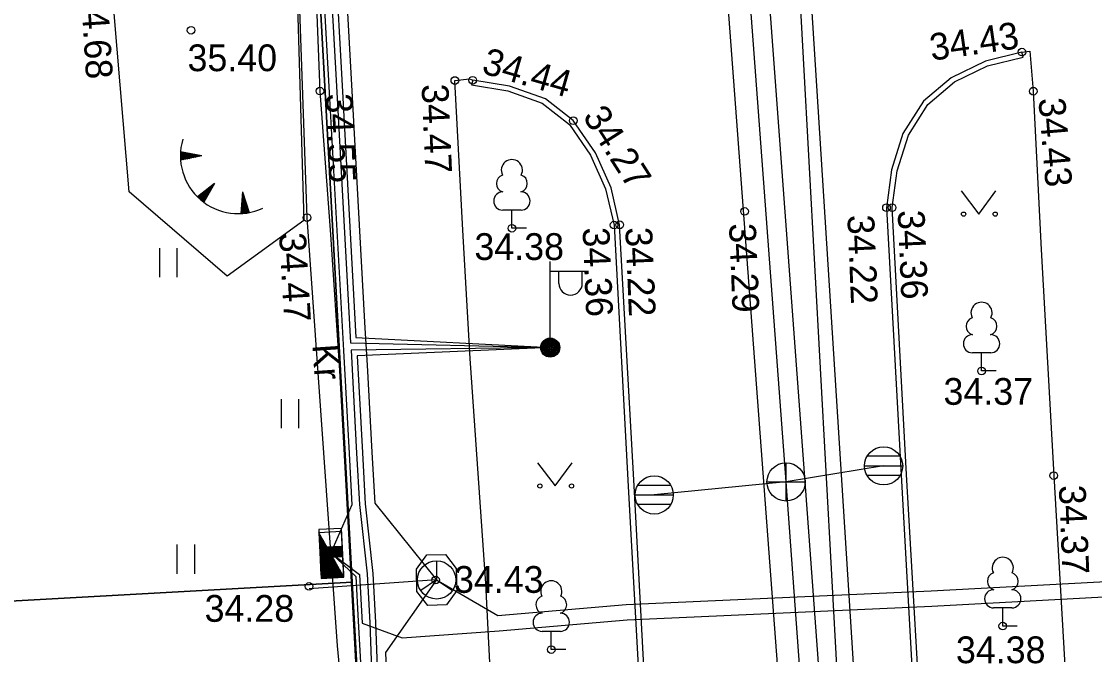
# Model space of a CAD drawing. Extents: x 641099 to 657986, y 6454078 to 6476899.
# Drawn here: x 642547.72 to 642575.78, y 6454324.75 to 6454341.3 of the extents above; entities that cross this region are included whole.
import ezdxf

# ---------------------------------------------------------------- set-up
doc = ezdxf.new("R2010")
doc.units = 0
for name, color, linetype in [('ELRAJATISMP', 7, 'Continuous'), ('GTRASS', 7, 'Continuous'), ('HALJASTUS', 7, 'Continuous'), ('KORGUS-EH2000', 7, 'Continuous'), ('KTRASS', 7, 'Continuous'), ('MPKAABEL', 7, 'Continuous'), ('PIIR', 7, 'Continuous'), ('POST', 7, 'Continuous'), ('PUU', 7, 'Continuous'), ('RELJEEF', 7, 'Continuous'), ('SIKAEV', 7, 'Continuous'), ('SITRASS', 7, 'Continuous'), ('SKKAEV', 7, 'Continuous'), ('SKTRASS', 7, 'Continuous'), ('TEE', 7, 'Continuous'), ('VTRASS', 7, 'Continuous')]:
    doc.layers.add(name, color=color, linetype=linetype)

msp = doc.modelspace()

# ---------------------------------------------------------------- linework, layer by layer
at = {"layer": 'ELRAJATISMP'}
for p, q in [((642556.09, 6454328.043), (642555.494, 6454328.015)), ((642555.494, 6454328.015), (642555.55, 6454326.822)), ((642556.091, 6454327.96), (642555.495, 6454327.93)), ((642555.495, 6454327.93), (642555.555, 6454326.737)), ((642556.151, 6454326.767), (642555.495, 6454327.93)), ((642556.146, 6454326.85), (642556.09, 6454328.043)), ((642556.151, 6454326.767), (642556.091, 6454327.96)), ((642555.513, 6454327.897), (642555.572, 6454326.737)), ((642555.532, 6454327.864), (642555.589, 6454326.738)), ((642555.551, 6454327.831), (642555.606, 6454326.739)), ((642555.569, 6454327.798), (642555.623, 6454326.74)), ((642555.588, 6454327.765), (642555.639, 6454326.741)), ((642555.606, 6454327.733), (642555.656, 6454326.742)), ((642555.625, 6454327.7), (642555.673, 6454326.743)), ((642555.643, 6454327.667), (642555.69, 6454326.743)), ((642555.515, 6454327.554), (642556.111, 6454327.582)), ((642555.53, 6454327.555), (642555.543, 6454327.284)), ((642555.545, 6454327.556), (642555.558, 6454327.285)), ((642555.56, 6454327.556), (642555.573, 6454327.285)), ((642555.567, 6454327.557), (642555.58, 6454327.286)), ((642555.582, 6454327.557), (642555.595, 6454327.286)), ((642555.597, 6454327.558), (642555.61, 6454327.287)), ((642555.612, 6454327.559), (642555.625, 6454327.288)), ((642555.627, 6454327.56), (642555.64, 6454327.288)), ((642555.642, 6454327.56), (642555.655, 6454327.289)), ((642555.657, 6454327.561), (642555.67, 6454327.29)), ((642555.662, 6454327.634), (642555.707, 6454326.744)), ((642555.672, 6454327.562), (642555.685, 6454327.291)), ((642555.68, 6454327.601), (642555.724, 6454326.745)), ((642555.687, 6454327.562), (642555.7, 6454327.291)), ((642555.699, 6454327.568), (642555.74, 6454326.746)), ((642555.702, 6454327.563), (642555.715, 6454327.292)), ((642555.714, 6454327.564), (642555.727, 6454327.292)), ((642555.717, 6454327.535), (642555.757, 6454326.747)), ((642555.729, 6454327.564), (642555.742, 6454327.293)), ((642555.736, 6454327.503), (642555.774, 6454326.748)), ((642555.744, 6454327.565), (642555.757, 6454327.294)), ((642555.755, 6454327.47), (642555.791, 6454326.748)), ((642555.759, 6454327.566), (642555.772, 6454327.295)), ((642555.771, 6454327.566), (642555.783, 6454327.295)), ((642555.773, 6454327.437), (642555.808, 6454326.749)), ((642555.786, 6454327.567), (642555.798, 6454327.296)), ((642555.792, 6454327.404), (642555.825, 6454326.75)), ((642555.801, 6454327.568), (642555.813, 6454327.297)), ((642555.81, 6454327.371), (642555.841, 6454326.751)), ((642555.816, 6454327.568), (642555.828, 6454327.297)), ((642555.827, 6454327.569), (642555.84, 6454327.298)), ((642555.842, 6454327.57), (642555.855, 6454327.299)), ((642555.857, 6454327.57), (642555.87, 6454327.299)), ((642555.872, 6454327.571), (642555.885, 6454327.3)), ((642555.884, 6454327.572), (642555.897, 6454327.301)), ((642555.899, 6454327.572), (642555.912, 6454327.301)), ((642555.914, 6454327.573), (642555.927, 6454327.302)), ((642555.929, 6454327.574), (642555.942, 6454327.303)), ((642555.941, 6454327.574), (642555.954, 6454327.303)), ((642555.956, 6454327.575), (642555.969, 6454327.304)), ((642555.971, 6454327.576), (642555.984, 6454327.305)), ((642555.986, 6454327.577), (642555.999, 6454327.305)), ((642555.998, 6454327.577), (642556.011, 6454327.306)), ((642556.013, 6454327.578), (642556.026, 6454327.307)), ((642556.028, 6454327.578), (642556.041, 6454327.307)), ((642556.043, 6454327.579), (642556.056, 6454327.308)), ((642556.055, 6454327.58), (642556.067, 6454327.309)), ((642556.07, 6454327.58), (642556.082, 6454327.309)), ((642556.085, 6454327.581), (642556.097, 6454327.31)), ((642556.1, 6454327.582), (642556.112, 6454327.311)), ((642555.528, 6454327.283), (642556.124, 6454327.311)), ((642555.829, 6454327.338), (642555.858, 6454326.752)), ((642555.847, 6454327.305), (642555.875, 6454326.753)), ((642555.866, 6454327.273), (642555.892, 6454326.754)), ((642555.884, 6454327.24), (642555.909, 6454326.754)), ((642555.903, 6454327.207), (642555.926, 6454326.755)), ((642555.921, 6454327.174), (642555.943, 6454326.756)), ((642555.94, 6454327.141), (642555.959, 6454326.757)), ((642555.958, 6454327.108), (642555.976, 6454326.758)), ((642555.55, 6454326.822), (642556.146, 6454326.85)), ((642555.977, 6454327.076), (642555.993, 6454326.759)), ((642555.996, 6454327.043), (642556.01, 6454326.76)), ((642556.014, 6454327.01), (642556.027, 6454326.76)), ((642556.033, 6454326.977), (642556.044, 6454326.761)), ((642556.051, 6454326.944), (642556.06, 6454326.762)), ((642556.07, 6454326.911), (642556.077, 6454326.763)), ((642556.088, 6454326.878), (642556.094, 6454326.764)), ((642556.107, 6454326.846), (642556.111, 6454326.765)), ((642556.125, 6454326.813), (642556.128, 6454326.765)), ((642555.555, 6454326.737), (642556.151, 6454326.767)), ((642556.144, 6454326.78), (642556.145, 6454326.766))]:
    msp.add_line(p, q, dxfattribs=at)
at = {"layer": 'GTRASS'}
for points in [[(642571.675, 6454281.723), (642570.997, 6454293.06), (642570.245, 6454304.756), (642569.601, 6454315.588), (642569.596, 6454315.874), (642569.361, 6454318.724), (642568.024, 6454343.044), (642567.897, 6454344.316), (642567.881, 6454344.704), (642567.107, 6454359.647), (642566.732, 6454366.009)], [(642572.343, 6454281.144), (642572.296, 6454281.408), (642571.68, 6454289.888), (642568.304, 6454343.055), (642567.335, 6454359.691), (642567.016, 6454366.022)]]:
    msp.add_lwpolyline(points, dxfattribs=at)
at = {"layer": 'HALJASTUS'}
for p, q in [((642572.296, 6454336.866), (642572.76, 6454336.26)), ((642572.76, 6454336.26), (642573.205, 6454336.866)), ((642551.328, 6454335.372), (642551.328, 6454334.611)), ((642551.783, 6454335.372), (642551.783, 6454334.611)), ((642554.507, 6454331.421), (642554.507, 6454330.66)), ((642554.962, 6454331.421), (642554.962, 6454330.66)), ((642561.214, 6454329.759), (642561.678, 6454329.152)), ((642561.678, 6454329.152), (642562.123, 6454329.759)), ((642551.785, 6454327.618), (642551.785, 6454326.857)), ((642552.24, 6454327.618), (642552.24, 6454326.857))]:
    msp.add_line(p, q, dxfattribs=at)
for centre in [(642572.359, 6454336.26), (642573.187, 6454336.26), (642561.277, 6454329.152), (642562.105, 6454329.152)]:
    msp.add_circle(centre, 0.055, dxfattribs=at)
at = {"layer": 'KORGUS-EH2000'}
for centre in [(642552.155, 6454341.068), (642573.886, 6454340.497), (642559.053, 6454339.753), (642559.52, 6454339.761), (642555.525, 6454339.476), (642574.182, 6454339.474), (642562.149, 6454338.704), (642566.631, 6454336.329), (642570.343, 6454336.428), (642570.488, 6454336.429), (642555.187, 6454336.169), (642563.218, 6454335.974), (642563.364, 6454335.98), (642560.545, 6454335.89), (642572.829, 6454332.159), (642574.718, 6454329.423), (642555.242, 6454326.526), (642558.55, 6454326.693), (642573.384, 6454325.49), (642561.575, 6454324.876)]:
    msp.add_circle(centre, 0.1, dxfattribs=at)
at = {"layer": 'KTRASS'}
msp.add_lwpolyline([(642569.557, 6454283.638), (642568.267, 6454314.138), (642566.127, 6454342.768), (642564.8, 6454365.921)], dxfattribs=at)
at = {"layer": 'MPKAABEL'}
for points in [[(642554.321, 6454365.443), (642554.419, 6454363.681), (642555.117, 6454351.104), (642555.384, 6454346.271), (642555.772, 6454339.282), (642556.138, 6454332.69), (642556.286, 6454330.003), (642556.36, 6454328.655), (642555.808, 6454327.405), (642556.467, 6454326.783), (642556.528, 6454325.622), (642556.87, 6454319.435), (642556.985, 6454317.27), (642557.226, 6454313.266), (642557.442, 6454309.294), (642557.895, 6454300.944), (642558.435, 6454288.645), (642558.561, 6454286.755), (642559.015, 6454278.771), (642559.123, 6454276.733)], [(642554.524, 6454365.452), (642554.619, 6454363.692), (642555.316, 6454351.115), (642555.971, 6454339.293), (642556.324, 6454332.891), (642561.547, 6454332.77), (642556.338, 6454332.701), (642556.485, 6454330.014), (642556.56, 6454328.671), (642556.758, 6454326.856), (642556.831, 6454325.574), (642557.051, 6454319.442), (642557.426, 6454313.277), (642558.094, 6454300.954), (642558.234, 6454297.833), (642563.389, 6454297.981), (642558.26, 6454297.556), (642558.635, 6454288.657), (642558.896, 6454284.726), (642559.134, 6454280.32), (642559.404, 6454276.709)], [(642554.674, 6454365.459), (642554.768, 6454363.7), (642555.466, 6454351.123), (642556.121, 6454339.301), (642556.466, 6454333.038), (642561.547, 6454332.77), (642556.496, 6454332.554), (642556.635, 6454330.022), (642556.709, 6454328.684), (642556.908, 6454326.868), (642556.981, 6454325.581), (642557.201, 6454319.45), (642557.576, 6454313.286), (642558.244, 6454300.961), (642558.377, 6454297.987), (642563.389, 6454297.981), (642558.416, 6454297.419), (642558.785, 6454288.665), (642559.046, 6454284.735), (642559.283, 6454280.33), (642559.555, 6454276.697)], [(642555.808, 6454327.405), (642556.559, 6454326.839), (642556.631, 6454325.565), (642557.675, 6454325.179), (642560.209, 6454325.363), (642563.56, 6454325.655), (642571.531, 6454326.012), (642578.124, 6454326.365), (642578.095, 6454328.197), (642578.681, 6454328.52)]]:
    msp.add_lwpolyline(points, dxfattribs=at)
at = {"layer": 'PIIR'}
for points in [[(642549.297, 6454454.438), (642547.747, 6454482.298), (642569.697, 6454483.838), (642571.257, 6454455.658), (642573.027, 6454423.708), (642574.797, 6454391.758), (642576.567, 6454359.808), (642578.337, 6454327.858), (642580.017, 6454297.578), (642558.047, 6454296.348), (642556.367, 6454326.638), (642554.607, 6454358.588), (642552.837, 6454390.538), (642551.067, 6454422.488)], [(642508.947, 6454324.008), (642507.177, 6454355.958), (642554.607, 6454358.588), (642556.367, 6454326.638)], [(642510.797, 6454290.558), (642508.947, 6454324.008), (642556.367, 6454326.638), (642558.047, 6454296.348), (642555.307, 6454293.028)]]:
    msp.add_lwpolyline(points, close=True, dxfattribs=at)
at = {"layer": 'POST'}
for p, q in [((642561.547, 6454333.02), (642561.547, 6454335.02)), ((642561.547, 6454334.77), (642562.547, 6454334.77)), ((642561.773, 6454334.449), (642561.773, 6454334.77)), ((642562.386, 6454334.449), (642562.386, 6454334.77))]:
    msp.add_line(p, q, dxfattribs=at)
for radius in [0.25, 0.225, 0.2, 0.175, 0.15, 0.125, 0.1, 0.075, 0.05, 0.025]:
    msp.add_circle((642561.547, 6454332.77), radius, dxfattribs=at)
msp.add_arc((642562.08, 6454334.449), 0.306, 180, 0, dxfattribs=at)
at = {"layer": 'PUU'}
for p, q in [((642560.785, 6454336.365), (642560.305, 6454336.365)), ((642560.545, 6454335.89), (642560.545, 6454336.365)), ((642560.925, 6454335.89), (642560.545, 6454335.89)), ((642573.069, 6454332.634), (642572.589, 6454332.634)), ((642572.829, 6454332.159), (642572.829, 6454332.634)), ((642573.209, 6454332.159), (642572.829, 6454332.159)), ((642573.624, 6454325.965), (642573.144, 6454325.965)), ((642573.384, 6454325.49), (642573.384, 6454325.965)), ((642573.764, 6454325.49), (642573.384, 6454325.49)), ((642561.815, 6454325.351), (642561.335, 6454325.351)), ((642561.575, 6454324.876), (642561.575, 6454325.351)), ((642561.955, 6454324.876), (642561.575, 6454324.876))]:
    msp.add_line(p, q, dxfattribs=at)
for centre, radius, start, end in [((642560.545, 6454337.41), 0.277, 332.5799, 207.4201), ((642560.375, 6454337.062), 0.233, 109.0217, 253.1415), ((642560.715, 6454337.062), 0.233, 286.8508, 70.9859), ((642560.307, 6454336.602), 0.238, 90.0016, 269.3953), ((642560.782, 6454336.602), 0.238, 270.6047, 89.9984), ((642572.829, 6454333.679), 0.277, 332.5799, 207.4201), ((642572.659, 6454333.331), 0.233, 109.0217, 253.1415), ((642572.999, 6454333.331), 0.233, 286.8508, 70.9859), ((642572.591, 6454332.871), 0.238, 90.0016, 269.3953), ((642573.066, 6454332.871), 0.238, 270.6047, 89.9984), ((642573.384, 6454327.01), 0.277, 332.5799, 207.4201), ((642573.214, 6454326.662), 0.233, 109.0217, 253.1415), ((642573.554, 6454326.662), 0.233, 286.8508, 70.9859), ((642561.575, 6454326.396), 0.277, 332.5799, 207.4201), ((642561.405, 6454326.048), 0.233, 109.0217, 253.1415), ((642561.745, 6454326.048), 0.233, 286.8508, 70.9859), ((642573.146, 6454326.202), 0.238, 90.0016, 269.3953), ((642573.621, 6454326.202), 0.238, 270.6047, 89.9984), ((642561.337, 6454325.588), 0.238, 90.0016, 269.3953), ((642561.812, 6454325.588), 0.238, 270.6047, 89.9984)]:
    msp.add_arc(centre, radius, start, end, dxfattribs=at)
at = {"layer": 'RELJEEF'}
for p, q in [((642551.874, 6454337.792), (642551.974, 6454337.872)), ((642551.874, 6454337.761), (642552.006, 6454337.866)), ((642551.875, 6454337.825), (642551.941, 6454337.878)), ((642551.875, 6454337.729), (642552.038, 6454337.86)), ((642551.876, 6454337.858), (642551.909, 6454337.885)), ((642551.877, 6454337.698), (642552.07, 6454337.853)), ((642552.434, 6454337.783), (642551.878, 6454337.891)), ((642552.434, 6454337.783), (642551.878, 6454337.674)), ((642551.889, 6454337.676), (642552.102, 6454337.847)), ((642551.942, 6454337.686), (642552.135, 6454337.841)), ((642551.995, 6454337.697), (642552.167, 6454337.835)), ((642552.048, 6454337.707), (642552.199, 6454337.829)), ((642552.101, 6454337.718), (642552.231, 6454337.822)), ((642552.154, 6454337.728), (642552.264, 6454337.816)), ((642552.207, 6454337.738), (642552.296, 6454337.81)), ((642552.26, 6454337.749), (642552.328, 6454337.804)), ((642552.313, 6454337.759), (642552.36, 6454337.797)), ((642552.366, 6454337.77), (642552.393, 6454337.791)), ((642552.766, 6454337.063), (642552.322, 6454336.711)), ((642552.766, 6454337.063), (642552.486, 6454336.57)), ((642552.572, 6454336.72), (642552.578, 6454336.914)), ((642552.598, 6454336.767), (642552.604, 6454336.935)), ((642552.625, 6454336.814), (642552.63, 6454336.955)), ((642552.652, 6454336.861), (642552.656, 6454336.975)), ((642552.678, 6454336.908), (642552.681, 6454336.996)), ((642552.705, 6454336.955), (642552.707, 6454337.016)), ((642552.732, 6454337.002), (642552.733, 6454337.036)), ((642552.345, 6454336.688), (642552.347, 6454336.731)), ((642552.37, 6454336.666), (642552.373, 6454336.751)), ((642552.394, 6454336.644), (642552.398, 6454336.772)), ((642552.418, 6454336.624), (642552.424, 6454336.792)), ((642552.442, 6454336.604), (642552.45, 6454336.812)), ((642552.467, 6454336.585), (642552.476, 6454336.833)), ((642552.492, 6454336.579), (642552.501, 6454336.853)), ((642552.518, 6454336.626), (642552.527, 6454336.873)), ((642552.545, 6454336.673), (642552.553, 6454336.894)), ((642553.498, 6454336.839), (642553.456, 6454336.274)), ((642553.602, 6454336.515), (642553.483, 6454336.633)), ((642553.586, 6454336.566), (642553.485, 6454336.666)), ((642553.569, 6454336.618), (642553.488, 6454336.698)), ((642553.553, 6454336.669), (642553.49, 6454336.731)), ((642553.536, 6454336.721), (642553.493, 6454336.764)), ((642553.52, 6454336.772), (642553.495, 6454336.796)), ((642553.498, 6454336.839), (642553.671, 6454336.299)), ((642553.554, 6454336.281), (642553.463, 6454336.371)), ((642553.586, 6454336.285), (642553.466, 6454336.404)), ((642553.617, 6454336.29), (642553.468, 6454336.436)), ((642553.647, 6454336.295), (642553.471, 6454336.469)), ((642553.668, 6454336.309), (642553.473, 6454336.502)), ((642553.652, 6454336.361), (642553.476, 6454336.535)), ((642553.635, 6454336.412), (642553.478, 6454336.567)), ((642553.619, 6454336.463), (642553.481, 6454336.6)), ((642553.489, 6454336.275), (642553.458, 6454336.305)), ((642553.522, 6454336.278), (642553.461, 6454336.338))]:
    msp.add_line(p, q, dxfattribs=at)
msp.add_lwpolyline([(642555.107, 6454336.096), (642553.094, 6454334.634), (642550.536, 6454336.845), (642550.064, 6454342.447), (642551.586, 6454351.649), (642554.648, 6454351.478), (642555.107, 6454336.096)], dxfattribs=at)
msp.add_arc((642553.388, 6454337.786), 1.514, 163.4234, 295.1745, dxfattribs=at)
at = {"layer": 'SIKAEV'}
for p, q in [((642558.576, 6454327.196), (642558.576, 6454326.696)), ((642558.576, 6454326.696), (642558.161, 6454326.421)), ((642558.576, 6454326.696), (642558.991, 6454326.421))]:
    msp.add_line(p, q, dxfattribs=at)
msp.add_circle((642558.576, 6454326.696), 0.5, dxfattribs=at)
at = {"layer": 'SITRASS'}
for points in [[(642554.924, 6454365.47), (642555.018, 6454363.714), (642555.716, 6454351.137), (642556.371, 6454339.315), (642556.703, 6454333.282), (642556.76, 6454332.307), (642556.885, 6454330.036), (642556.958, 6454328.704), (642558.576, 6454326.696), (642557.243, 6454324.801), (642557.451, 6454319.462), (642557.825, 6454313.3), (642558.494, 6454300.973), (642558.616, 6454298.244), (642558.676, 6454297.189), (642558.796, 6454294.181), (642560.016, 6454291.231), (642559.172, 6454286.68), (642559.296, 6454284.75), (642559.533, 6454280.342), (642559.808, 6454276.676)], [(642558.344, 6454326.031), (642558.062, 6454326.395), (642558.05, 6454326.975), (642558.318, 6454327.351), (642558.808, 6454327.361), (642559.09, 6454326.996), (642559.101, 6454326.416), (642558.834, 6454326.041), (642558.344, 6454326.031)], [(642558.576, 6454326.696), (642555.245, 6454326.467)], [(642558.576, 6454326.696), (642560.177, 6454325.762), (642563.534, 6454326.054), (642571.511, 6454326.412), (642577.718, 6454326.744), (642579.195, 6454326.742)]]:
    msp.add_lwpolyline(points, dxfattribs=at)
at = {"layer": 'SKKAEV'}
for p, q in [((642570.697, 6454329.928), (642569.837, 6454329.928)), ((642567.717, 6454328.758), (642567.717, 6454329.758)), ((642569.767, 6454329.678), (642570.767, 6454329.678)), ((642570.697, 6454329.428), (642569.837, 6454329.428)), ((642564.697, 6454329.168), (642563.837, 6454329.168)), ((642567.217, 6454329.258), (642568.217, 6454329.258)), ((642563.767, 6454328.918), (642564.767, 6454328.918)), ((642564.697, 6454328.668), (642563.837, 6454328.668))]:
    msp.add_line(p, q, dxfattribs=at)
for centre in [(642570.267, 6454329.678), (642567.717, 6454329.258), (642564.267, 6454328.918)]:
    msp.add_circle(centre, 0.5, dxfattribs=at)
at = {"layer": 'SKTRASS'}
for points in [[(642569.967, 6454282.988), (642568.767, 6454314.928), (642567.717, 6454329.258), (642566.657, 6454343.498), (642565.448, 6454365.951)], [(642570.267, 6454329.678), (642567.717, 6454329.258)], [(642567.717, 6454329.258), (642564.267, 6454328.918)]]:
    msp.add_lwpolyline(points, dxfattribs=at)
at = {"layer": 'TEE'}
for points in [[(642557.384, 6454289.528), (642557.326, 6454289.498), (642555.418, 6454290.715), (642555.212, 6454292.692), (642557.106, 6454297.604), (642556.647, 6454307.416), (642556.237, 6454322.336), (642555.986, 6454324.976), (642555.187, 6454336.169), (642554.648, 6454351.478), (642553.852, 6454365.421)], [(642554.163, 6454365.435), (642554.206, 6454364.745), (642554.618, 6454357.225), (642555.004, 6454350.592), (642555.169, 6454347.245), (642555.219, 6454345.385), (642555.399, 6454342.602), (642555.525, 6454339.476), (642555.797, 6454335.728), (642556.037, 6454332.174), (642556.34, 6454326.635), (642556.647, 6454321.01)], [(642571.329, 6454321.471), (642570.868, 6454329.456), (642570.488, 6454336.429), (642570.621, 6454337.393), (642570.916, 6454338.323), (642571.42, 6454339.125), (642572.121, 6454339.715), (642572.988, 6454340.135), (642573.916, 6454340.363), (642573.886, 6454340.497), (642572.935, 6454340.259), (642572.038, 6454339.822), (642571.315, 6454339.212), (642570.772, 6454338.368), (642570.47, 6454337.417), (642570.343, 6454336.428), (642570.726, 6454329.439), (642571.174, 6454321.461)], [(642573.886, 6454340.497), (642574.092, 6454340.519), (642574.182, 6454339.474), (642574.386, 6454335.335), (642574.718, 6454329.423), (642575.094, 6454322.954), (642575.318, 6454318.879), (642575.366, 6454317.913), (642575.097, 6454317.703), (642575.01, 6454317.707)], [(642560.662, 6454316.884), (642560.576, 6454316.882), (642560.37, 6454316.866), (642560.299, 6454317.778), (642560.122, 6454321.433), (642559.86, 6454326.599), (642559.451, 6454332.483), (642559.261, 6454335.844), (642559.053, 6454339.753), (642559.437, 6454339.794), (642559.52, 6454339.761)], [(642564.182, 6454321.008), (642563.75, 6454328.995), (642563.364, 6454335.98), (642563.14, 6454336.946), (642562.733, 6454337.863), (642562.149, 6454338.704), (642561.423, 6454339.271), (642560.486, 6454339.606), (642559.52, 6454339.761), (642559.491, 6454339.639), (642560.437, 6454339.481), (642561.34, 6454339.157), (642562.049, 6454338.601), (642562.601, 6454337.798), (642562.99, 6454336.921), (642563.218, 6454335.974), (642563.598, 6454328.986), (642564.04, 6454321.008)]]:
    msp.add_lwpolyline(points, dxfattribs=at)
at = {"layer": 'VTRASS'}
msp.add_lwpolyline([(642570.637, 6454282.888), (642569.267, 6454314.928), (642568.217, 6454329.258), (642567.157, 6454343.498), (642565.946, 6454365.973)], dxfattribs=at)

# ---------------------------------------------------------------- texts
at = {"layer": 'KORGUS-EH2000'}
for s, rotation, p in [('34.68', 273.5535, (642549.267, 6454342.11)), ('34.43', 8.1781, (642571.524, 6454340.268)), ('34.44', 344.0017, (642559.728, 6454339.952)), ('34.47', 272.4147, (642558.183, 6454339.65)), ('34.55', 272.4147, (642555.672, 6454339.403)), ('34.43', 274.7472, (642574.315, 6454339.279)), ('34.27', 302.5418, (642562.382, 6454338.812)), ('34.22', 272.4147, (642569.319, 6454336.232)), ('34.36', 272.4147, (642570.635, 6454336.356)), ('34.36', 272.4147, (642562.394, 6454335.901)), ('34.22', 272.4147, (642563.511, 6454335.907)), ('34.29', 272.4147, (642566.223, 6454336.01)), ('34.47', 273.3645, (642554.455, 6454335.759)), ('34.37', 272.4147, (642574.85, 6454329.165))]:
    msp.add_text(s, height=0.7, rotation=rotation, dxfattribs=at).set_placement(p)
for s, p in [('35.40', (642552.061, 6454339.997)), ('34.38', (642559.565, 6454335.061)), ('34.37', (642571.834, 6454331.274)), ('34.43', (642559.031, 6454326.358)), ('34.28', (642552.508, 6454325.601)), ('34.38', (642572.159, 6454324.519))]:
    msp.add_text(s, height=0.7, dxfattribs=at).set_placement(p)
at = {"layer": 'TEE'}
msp.add_text('Kr', height=0.7, rotation=273.746, dxfattribs=at).set_placement((642555.328, 6454332.845))

doc.saveas('drawing.dxf')
